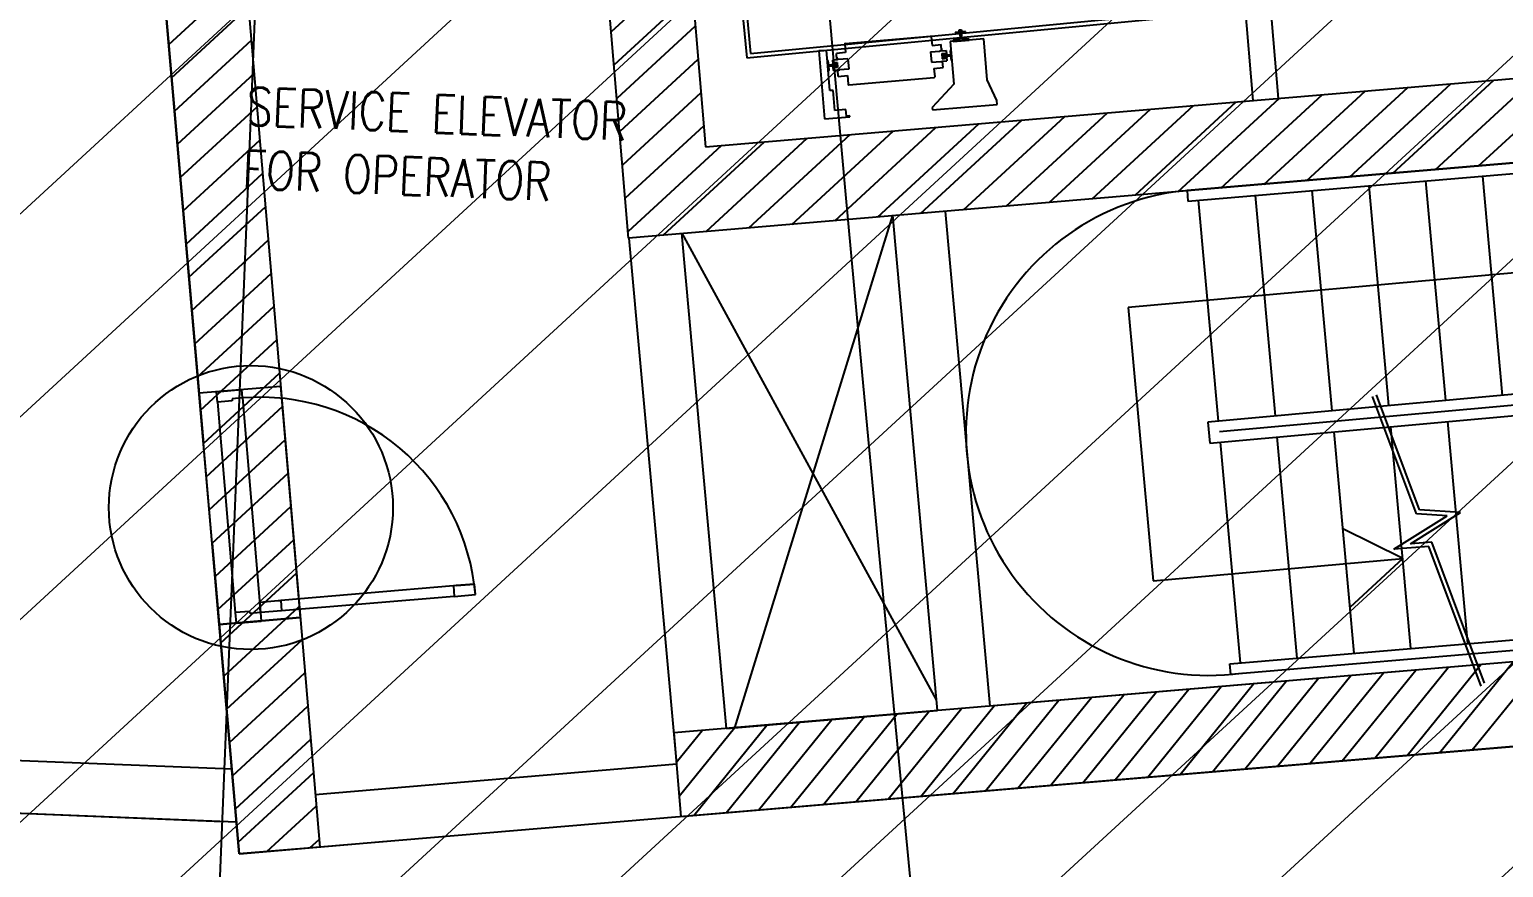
# Model space of a CAD drawing. Extents: x -678889171 to 586587, y -792238163 to 335485.
# Drawn here: x -678785283 to -678778306, y -792105945 to -792101976 of the extents above; entities that cross this region are included whole.
import ezdxf
from ezdxf.enums import TextEntityAlignment as Align

# ---------------------------------------------------------------- set-up
doc = ezdxf.new("R2010")
doc.units = 0
doc.header["$MEASUREMENT"] = 0
for name, color, linetype in [('A-FLOR-PATT', 252, 'Continuous'), ('A-SITE-PATT', 252, 'Continuous'), ('A-WALL', 252, 'Continuous')]:
    doc.layers.add(name, color=color, linetype=linetype)
doc.layers.add('BASEMENT3 LAYOUT$0$HATCH7', color=252, linetype='Continuous', lineweight=15)
doc.styles.add('Ground floor Towers$0$$Bas01-Rname$0$EN-SC', font='swissc.ttf')
doc.styles.add('Ground floor Towers$0$$Bas01-Rname$0$EN-SCL', font='swisscl.ttf')
doc.styles.add('Ground floor Towers$0$04-Ground Floor$0$V2-lower ground$0$LEVEL  FOR LICENSE LOWER GR$0$$LG- LEVEL$0$AR-SR', font='sarb.shx')
doc.styles.add('MOD-E-TEXT', font='romans.shx', dxfattribs={"width": 0.8, "height": 1.8})

# ---------------------------------------------------------------- blocks, each defined once
blk = doc.blocks.new('A$C61C61320')
at = {"layer": 'BASEMENT3 LAYOUT$0$HATCH7'}
h = blk.add_hatch(dxfattribs=at)
h.set_pattern_fill('JIS_WOOD', color=256, scale=1000, style=0)
h.set_pattern_definition([(45, (-95575.72641586163, -175160.5677797335), (-499.9999991609842, 499.9999991609843), [])])
edge = h.paths.add_edge_path()
edge.add_line((-93671.42387769371, -154054.9431899884), (-93352.28011348587, -174711.9075518902))
edge.add_line((-93352.28011348587, -174711.9075518902), (-49398.28305342048, -174321.9428492732))
edge.add_arc((-49194.7644366367, -173977.2776182104), 400.2673467584944, 239.4389137010584, 436.7722825904112)
edge.add_line((-49103.17453308101, -173587.6300358392), (-49353.17453308101, -169321.0603725039))
edge.add_arc((765187.6152318742, -69570.4512780355), 820625.9088071947, 178.5717505264322, 186.9818142228341, ccw=False)
edge.add_line((-55183.34322072996, -49116.28952082794), (-86992.42594180122, -47875.38068783496))
edge.add_line((-86992.42594180116, -47875.38068783496), (-86999.8191618316, -136404.81269691))
edge.add_line((-86999.81916183163, -136404.81269691), (-87007.19406194473, -152784.6622732603))
edge.add_line((-87007.19406194473, -152784.6622732603), (-93671.42387769371, -154054.9431899884))
blk = doc.blocks.new('GR')
at = {"layer": 'A-FLOR-PATT'}
for p, q in [((16455, 89935), (16455, 60105)), ((18265.25206468315, 81963.0416910007), (17691.35270832575, 86526.91570514765)), ((18265.25206468315, 81963.0416910007), (17691.35270832575, 86526.91570514765)), ((16004.51442971031, 86315.78168829816), (16921.65415523658, 79022.32489260119)), ((16542.12227768768, 78974.49487528694), (15607.61674942428, 86266.05980251523)), ((15607.61674942428, 86266.05980251523), (16294.05577417062, 80910.0564765398)), ((18138.13348921196, 86179.94750223751), (18612.2432345984, 82409.63982920474)), ((18138.13348921196, 86179.94750223751), (18612.2432345984, 82409.63982920474)), ((18635.07754113327, 83967.40138916115), (18789.60586292425, 82838.64413601057)), ((18657.20315449432, 83950.60433862045), (18806.40291346495, 82860.76974937164)), ((18144.49671840851, 82937.33804405283), (18501.04860135753, 83293.90168339148)), ((21133.35320502049, 83199.83606035958), (21191.92743193658, 82734.03070762704)), ((21252.50112573327, 83214.12743567224), (21310.98977950604, 82749.00259432345)), ((16053.06454322045, 82790.41261593177), (16403.72691671585, 83141.08655162525)), ((18164.31166776581, 82780.37403705652), (18520.79514708437, 83136.86927050925)), ((18612.2432345984, 82409.63982920474), (24481.06232486121, 83147.6337983721)), ((18612.2432345984, 82409.63982920474), (24234.18707711234, 83116.58994560104)), ((18789.60586292425, 82838.64413601057), (20916.90636635442, 83129.87431488447)), ((18806.40291346495, 82860.76974937164), (20886.99622021298, 83145.6056528611)), ((16073.14714579968, 82633.71627098249), (16423.47347290802, 82984.05414920862)), ((18184.12661712323, 82623.41003006019), (18540.54169281133, 82979.83685762703)), ((19252.70486231766, 82925.99872224384), (19654.81815596861, 82976.43810458608)), ((19658.24658533215, 82973.77390828828), (19663.29052356639, 82933.5625789232)), ((19800.29392986781, 82961.268133141), (19749.11587431222, 82954.84857538836)), ((19762.21501948421, 82956.49167647978), (19838.3728402514, 82966.0445898022)), ((19763.05036614037, 82962.16609784149), (19762.21501948421, 82956.49167647978)), ((19796.33053735818, 82968.19716740175), (19763.05036614037, 82962.16609784149)), ((19819.5440709725, 83005.14565733536), (19770.80306568145, 82999.03179280904)), ((19770.80306568145, 82999.03179280904), (19771.07054725451, 82996.89937382756)), ((19771.07054725451, 82996.89937382756), (19789.65305552169, 82999.23028467824)), ((19788.12458939013, 83011.415536001), (19799.70057814678, 83012.86757882599)), ((19789.65305552169, 82999.23028467824), (19788.12458939013, 83011.415536001)), ((19798.90131925747, 83011.83905001692), (19789.15311819922, 83010.61627711167)), ((19789.15311819922, 83010.61627711167), (19792.36289707557, 82985.02724933389)), ((19792.36289707557, 82985.02724933389), (19794.95491783972, 82979.16389359225)), ((19794.95491783972, 82979.16389359225), (19796.33053735818, 82968.19716740175)), ((19802.1110981337, 82986.25002223912), (19798.90131925747, 83011.83905001692)), ((19799.70057814678, 83012.86757882599), (19801.22904427834, 83000.68232750322)), ((19906.91487894195, 82974.64221179232), (19800.29392986781, 82961.268133141)), ((19801.04754350111, 82979.92812665805), (19802.1110981337, 82986.25002223912)), ((19802.42316301952, 82968.96140046755), (19801.04754350111, 82979.92812665805)), ((19801.22904427834, 83000.68232750322), (19819.81155254558, 83003.0132383539)), ((19836.16187407685, 82971.33689463098), (19802.42316301952, 82968.96140046755)), ((19819.81155254558, 83003.0132383539), (19819.5440709725, 83005.14565733536)), ((19838.3728402514, 82966.0445898022), (19836.16187407685, 82971.33689463098)), ((19931.14106712749, 82781.50597832668), (19906.91487894195, 82974.64221179232)), ((19165.66735809904, 82889.70830765848), (19129.11160413081, 82885.12290926374)), ((19174.76173158194, 82817.2060622881), (19165.66735809904, 82889.70830765848)), ((19250.04066601985, 82922.57029288023), (19255.08460425411, 82882.35896351519)), ((19657.77447458345, 82902.54707892242), (19701.64137934539, 82908.04955699612)), ((19657.77447458345, 82902.54707892242), (19663.88833910977, 82853.80607363142)), ((19663.29052356639, 82933.5625789232), (19705.93890319601, 82938.91221038374)), ((19701.45032107893, 82909.57271341147), (19706.32442160804, 82910.1840998641)), ((19701.64137934539, 82908.04955699612), (19701.45032107893, 82909.57271341147)), ((19709.68364521841, 82909.05834464298), (19705.93890319601, 82938.91221038374)), ((19706.51547987444, 82908.66094344875), (19706.32442160804, 82910.1840998641)), ((19706.51547987444, 82908.66094344875), (19730.88598252005, 82911.71787571194)), ((19708.15517908685, 82921.24359596575), (19709.68364521841, 82909.05834464298)), ((19709.68364521841, 82909.05834464298), (19708.15517908685, 82921.24359596575)), ((19711.09025883677, 82896.85780865888), (19732.41444865156, 82899.53262438915)), ((19711.09025883677, 82896.85780865888), (19714.14719109987, 82872.48730601341)), ((19711.70164528931, 82891.9837081298), (19733.02583510418, 82894.65852386007)), ((19711.70164528931, 82891.9837081298), (19733.02583510418, 82894.65852386007)), ((19711.98135481679, 82891.09052053269), (19715.24821023127, 82889.3644286753)), ((19716.32557039327, 82880.77548838542), (19715.24821023127, 82889.3644286753)), ((19715.25192716623, 82889.33479649332), (19716.32185345826, 82880.80512056738)), ((19730.91825461252, 82889.75279206509), (19715.44298543264, 82887.81164007797)), ((19715.44298543264, 82887.81164007797), (19716.13079519185, 82882.32827698276)), ((19730.88598252005, 82911.71787571194), (19733.02583510418, 82894.65852386007)), ((19737.06819775382, 82890.06007820627), (19730.91825461252, 82889.75279206509)), ((19732.41444865156, 82899.53262438915), (19733.02583510418, 82894.65852386007)), ((19751.90374123929, 82891.92098572146), (19737.06819775382, 82890.06007820627)), ((19737.64137255319, 82885.49060896026), (19752.47691603867, 82887.35151647546)), ((19749.11587431222, 82954.84857538836), (19774.33556548336, 82753.79192856287)), ((19754.0833892399, 82915.24650858936), (19750.61887210947, 82913.26481233456)), ((19750.61887210947, 82913.26481233456), (19751.90374123929, 82891.92098572146)), ((19752.47691603867, 82887.35151647546), (19756.50346671609, 82866.35159474198)), ((19760.35010037935, 82865.2869781661), (19754.0833892399, 82915.24650858936)), ((22067.39057072107, 82440.87100126332), (22528.62237366449, 82902.11801214996)), ((22269.57249028428, 82466.27997755894), (22730.82152428714, 82927.54422007312)), ((16093.22974837877, 82477.0199260331), (16443.22002910011, 82827.02174679196)), ((18203.94156648059, 82466.44602306379), (18560.28823853817, 82822.80444474472)), ((19129.11160413081, 82885.12290926374), (19169.31026339142, 82564.65079947528)), ((19175.47500967548, 82841.12121092387), (19171.62837601225, 82842.18582749972)), ((19171.62837601225, 82842.18582749972), (19177.89508715173, 82792.22629707646)), ((19179.50156035292, 82820.12128919037), (19175.47500967548, 82841.12121092387)), ((19194.33710383837, 82821.9821967056), (19179.50156035292, 82820.12128919037)), ((19180.07473515224, 82815.55181994435), (19194.91027863774, 82817.41272745957)), ((19200.37241201981, 82823.20337669595), (19194.33710383837, 82821.9821967056)), ((19194.91027863774, 82817.41272745957), (19201.06022177905, 82817.72001360073)), ((19219.34913199081, 82847.55286750809), (19194.9786293452, 82844.4959352449)), ((19194.9786293452, 82844.4959352449), (19197.11848192952, 82827.43658339311)), ((19217.83128529166, 82834.98549965247), (19196.50709547685, 82832.31068392217)), ((19196.50709547685, 82832.31068392217), (19197.11848192952, 82827.43658339311)), ((19218.44267174428, 82830.11139912331), (19197.11848192952, 82827.43658339311)), ((19218.44267174428, 82830.11139912331), (19197.11848192952, 82827.43658339311)), ((19215.84768119974, 82825.14452868313), (19200.37241201981, 82823.20337669595)), ((19201.06022177905, 82817.72001360073), (19216.5354909589, 82819.66116558787)), ((19255.08460425411, 82882.35896351519), (19212.43622462446, 82877.00933205464)), ((19216.1809666468, 82847.15546631385), (19212.43622462446, 82877.00933205464)), ((19214.65250051524, 82859.34071763665), (19216.1809666468, 82847.15546631385)), ((19216.1809666468, 82847.15546631385), (19214.65250051524, 82859.34071763665)), ((19218.39223213653, 82829.17679902205), (19215.6529059983, 82826.69731728037)), ((19216.73026616027, 82818.10837699055), (19215.6529059983, 82826.69731728037)), ((19215.65662293329, 82826.66768509844), (19216.72654922542, 82818.1380091725)), ((19216.5354909589, 82819.66116558787), (19215.84768119974, 82825.14452868313)), ((19219.99712157472, 82816.38228513316), (19216.73026616027, 82818.10837699055)), ((19217.83128529166, 82834.98549965247), (19220.88821755476, 82810.61499700695)), ((19224.03217425337, 82849.6874103761), (19219.15807372429, 82849.07602392344)), ((19219.34913199081, 82847.55286750809), (19219.15807372429, 82849.07602392344)), ((19224.22323251983, 82848.16425396073), (19224.03217425337, 82849.6874103761)), ((19268.0901372818, 82853.66673203441), (19224.22323251983, 82848.16425396073)), ((19268.0901372818, 82853.66673203441), (19274.20400180811, 82804.92572674339)), ((19663.88833910977, 82853.80607363142), (19707.7552438717, 82859.30855170512)), ((19676.89387213745, 82825.11384215069), (19719.54225176708, 82830.46347361119)), ((19676.89387213745, 82825.11384215069), (19681.9378103717, 82784.90251278557)), ((19707.7552438717, 82859.30855170512), (19707.9463021382, 82857.78539528976)), ((19707.9463021382, 82857.78539528976), (19712.82040266725, 82858.39678174238)), ((19712.62934440082, 82859.91993815773), (19736.99984704639, 82862.97687042093)), ((19712.62934440082, 82859.91993815773), (19712.82040266725, 82858.39678174238)), ((19713.53580464725, 82877.3614065425), (19734.85999446209, 82880.03622227276)), ((19713.53580464725, 82877.3614065425), (19734.85999446209, 82880.03622227276)), ((19713.58624425495, 82878.2960066438), (19716.32557039327, 82880.77548838542)), ((19714.14719109987, 82872.48730601341), (19735.47138091471, 82875.16212174369)), ((19719.54225176708, 82830.46347361119), (19715.7975097447, 82860.31733935197)), ((19717.32597587632, 82848.13208802922), (19715.7975097447, 82860.31733935197)), ((19716.13079519185, 82882.32827698276), (19731.60606437176, 82884.26942896984)), ((19731.60606437176, 82884.26942896984), (19737.64137255319, 82885.49060896026)), ((19734.85999446209, 82880.03622227276), (19736.99984704639, 82862.97687042093)), ((19734.85999446209, 82880.03622227276), (19735.47138091471, 82875.16212174369)), ((19756.50346671609, 82866.35159474198), (19760.35010037935, 82865.2869781661)), ((21460.84481203137, 82364.64407237657), (21922.02492179687, 82825.83938838082)), ((21663.02673159464, 82390.05304867215), (22124.22407241946, 82851.26559630389)), ((21865.20865115782, 82415.46202496777), (22326.42322304196, 82876.69180422695)), ((24533.28259024167, 82750.76909703226), (18265.25206468315, 81963.0416910007)), ((24533.28259024167, 82750.76909703226), (18265.25206468315, 81963.0416910007)), ((19189.51142975174, 82699.61838702353), (19174.76173158194, 82817.2060622881)), ((19177.89508715173, 82792.22629707646), (19181.35960428209, 82794.20799333125)), ((19181.35960428209, 82794.20799333125), (19180.07473515224, 82815.55181994435)), ((19220.2768311022, 82815.489097536), (19198.95264128733, 82812.81428180577)), ((19220.2768311022, 82815.489097536), (19198.95264128733, 82812.81428180577)), ((19198.95264128733, 82812.81428180577), (19201.09249387155, 82795.7549299539)), ((19198.95264128733, 82812.81428180577), (19199.56402773995, 82807.94018127664)), ((19220.88821755476, 82810.61499700695), (19199.56402773995, 82807.94018127664)), ((19225.46299651709, 82798.81186221709), (19201.09249387155, 82795.7549299539)), ((19226.03957319555, 82768.5605952821), (19222.29483117315, 82798.41446102285)), ((19223.82329730471, 82786.22920970013), (19222.29483117315, 82798.41446102285)), ((19225.46299651709, 82798.81186221709), (19225.6540547835, 82797.2887058017)), ((19230.52815531261, 82797.90009225438), (19225.6540547835, 82797.2887058017)), ((19226.03957319555, 82768.5605952821), (19268.6879528252, 82773.91022674264)), ((19274.20400180811, 82804.92572674339), (19230.33709704621, 82799.42324866971)), ((19230.33709704621, 82799.42324866971), (19230.52815531261, 82797.90009225438)), ((19268.6879528252, 82773.91022674264), (19273.73189105941, 82733.69889737756)), ((19277.16032042307, 82731.03470107981), (19679.27361407393, 82781.474083422)), ((19774.33556548336, 82753.79192856287), (19676.74530990455, 82638.82172409321)), ((19980.30666668135, 82685.56305330871), (19931.14106712749, 82781.50597832668)), ((20854.29905334162, 82288.41714348982), (21315.42746992919, 82749.56076461167)), ((21056.48097290486, 82313.82611978537), (21517.62662055172, 82774.98697253468)), ((21258.6628924681, 82339.23509608093), (21719.82577117428, 82800.41318045769)), ((19204.13373133901, 82701.45254638142), (19189.51142975174, 82699.61838702353)), ((19216.05576716538, 82606.40758606391), (19204.13373133901, 82701.45254638142)), ((19982.67578918526, 82666.67591375843), (19980.30666668135, 82685.56305330871)), ((20449.93521421513, 82237.5991908985), (20911.02916868404, 82698.70834876542)), ((20652.1171337784, 82263.00816719414), (21113.22831930663, 82724.13455668854)), ((16113.31235095797, 82320.32358108374), (16462.96658529225, 82669.98934437527)), ((18223.75651583794, 82309.48201606752), (18580.03478426507, 82665.77203186252)), ((19268.45234785325, 82612.97999042974), (19216.05576716538, 82606.40758606391)), ((19272.27351318215, 82582.51686212287), (19268.45234785325, 82612.97999042974)), ((19676.74530990455, 82638.82172409321), (19678.04450611644, 82628.46426046889)), ((19678.04450611644, 82628.46426046889), (19982.67578918526, 82666.67591375843)), ((19843.38945552544, 82161.37226201178), (20304.43171681638, 82622.4297249963)), ((20045.57137508865, 82186.78123830739), (20506.63086743894, 82647.85593291937)), ((20247.75329465192, 82212.190214603), (20708.8300180615, 82673.2821408424)), ((23407.93494664792, 82611.58794331881), (20897.37720291335, 82295.4074425351)), ((19169.31026339142, 82564.65079947528), (19288.11646378823, 82579.55334425821)), ((19236.84369683574, 82085.14533312502), (19697.83426494873, 82546.1511012271)), ((19287.50507733561, 82584.42744478733), (19272.27351318215, 82582.51686212287)), ((19288.11646378823, 82579.55334425821), (19287.50507733561, 82584.42744478733)), ((19439.02561639898, 82110.55430942058), (19900.03341557126, 82571.57730915013)), ((19641.20753596225, 82135.96328571622), (20102.23256619385, 82597.00351707323)), ((20903.6248323936, 82245.79930685284), (23414.18257612835, 82561.97980763651)), ((16133.39495353715, 82163.62723613443), (16482.71314148442, 82512.95694195866)), ((18243.57146519533, 82152.51800907118), (18599.78132999199, 82508.7396189803)), ((18630.29793814605, 82008.91840423827), (19091.23681308105, 82469.87247745792)), ((18832.47985770923, 82034.32738053382), (19293.43596370358, 82495.29868538096)), ((19034.66177727247, 82059.73635682938), (19495.63511432617, 82520.72489330402)), ((18263.38641455269, 81995.55400207487), (18686.83851183596, 82419.02006161181)), ((18428.11601858278, 81983.5094279426), (18889.03766245849, 82444.44626953482)), ((16153.47755611636, 82006.93089118507), (16502.45969767656, 82355.92453954197)), ((20897.37720291335, 82295.4074425351), (20903.6248323936, 82245.79930685284)), ((16173.5601586955, 81850.23454623573), (16522.2062538687, 82198.89213712534)), ((19508.4720843239, 82122.09447451645), (19815.31993375613, 79786.78811641962)), ((19756.87601659226, 82150.59566467197), (20063.35820017285, 79817.98970841768)), ((23425.66134805965, 82095.4818717829), (20641.43969521267, 81731.15952036662)), ((16193.64276127468, 81693.5382012864), (16541.95281006084, 82041.8597347087)), ((18822.97298252594, 79661.95735889132), (18516.24018560101, 81997.13244987682)), ((18593.9944912545, 79485.57042235855), (18268.51673925493, 81963.45197515958)), ((16213.72536385388, 81536.8418563371), (16561.69936625296, 81884.82733229204)), ((16233.80796643306, 81380.14551138773), (16581.4459224451, 81727.79492987538)), ((20641.43969521267, 81731.15952036662), (20812.39857720027, 80442.44761008429)), ((16253.8905690122, 81223.44916643837), (16601.19247863715, 81570.76252745866)), ((23549.49601375547, 81534.2186195058), (21040.71690085701, 81204.47976984136)), ((21053.7444355976, 81105.33198449755), (23562.52354849644, 81435.07083416199)), ((21097.09832585586, 81161.46018239995), (23506.52177457033, 81477.55361950342)), ((16273.9731715915, 81066.75282148912), (16620.93903482935, 81413.73012504203)), ((22045.07079438564, 80809.98102896618), (21814.24028457887, 81357.04665777666)), ((22058.47536581791, 80829.65880779234), (21832.66711904959, 81364.82173149905)), ((16294.05577417059, 80910.05647653976), (16640.68559102147, 81256.69772262542)), ((16263.55369462298, 81148.05174431567), (16648.26434884773, 81196.42845150764)), ((16263.55369462298, 81148.05174431569), (16648.26434884773, 81196.42845150764)), ((16403.50545112972, 80056.06535324), (16263.55369462298, 81148.05174431569)), ((16346.64589348547, 81157.50395375471), (16465.72189111325, 81172.36688714339)), ((16352.83878239742, 81107.8889547431), (16346.64589348547, 81157.50395375471)), ((16470.67620224281, 81132.6748879341), (16465.72189111325, 81172.36688714339)), ((16648.26434884773, 81196.42845150764), (16785.50664356484, 80105.02359878765)), ((21040.71690085701, 81204.47976984136), (21053.7444355976, 81105.33198449755)), ((16314.13837674979, 80753.3601315904), (16660.43214721364, 81099.66532020876)), ((16422.29978101358, 81116.55899921982), (16352.83878239742, 81107.8889547431)), ((16352.83878239742, 81107.8889547431), (16476.69656063646, 80115.58897451077)), ((16470.67620224281, 81132.6748879341), (16421.06120323119, 81126.48199902214)), ((16421.06120323119, 81126.48199902214), (16422.29978101358, 81116.55899921982)), ((16470.67620224281, 81132.6748879341), (16597.01113604663, 80120.52890809711)), ((16334.22097932897, 80596.66378664103), (16680.17870340581, 80942.6329177921)), ((21944.86998453401, 80638.8886642628), (22189.87179431025, 80806.4355260709)), ((22022.35049227307, 80667.64502303377), (22252.32078354902, 80824.91243525234)), ((22189.87179431025, 80806.4355260709), (22045.07079438564, 80809.98102896618)), ((22252.32078354902, 80824.91243525234), (22058.47536581791, 80829.65880779234)), ((16354.30358190811, 80439.96744169173), (16699.92525959789, 80785.60051537547)), ((21988.02522635365, 80596.28129095136), (21698.86665056768, 80725.10471062332)), ((22109.52151954121, 80657.23355847776), (21944.86998453401, 80638.8886642628)), ((22122.14449149093, 80678.76371900496), (22022.35049227307, 80667.64502303377)), ((22383.80212257696, 80007.19171307405), (22109.52151954121, 80657.23355847776)), ((22399.11892755872, 80022.33752058478), (22122.14449149093, 80678.76371900496)), ((16374.38618448732, 80283.27109674236), (16719.67181579003, 80628.5681129588)), ((20812.39857720027, 80442.44761008429), (21988.02522635365, 80596.28129095136)), ((21988.02522635355, 80596.2812909515), (21747.37305890026, 80354.40938584742)), ((26050.57273711936, 80571.14214689191), (18573.98296610746, 79630.63604296651)), ((25932.20670285111, 80556.25247377405), (20063.35820017285, 79817.98970841768)), ((16394.46878706649, 80126.57475179306), (16739.41837198214, 80471.53571054214)), ((16921.45742575508, 79023.8893630236), (28347.89762720868, 80455.35188554293)), ((16354.30358190817, 80439.96744169178), (16542.12227768768, 78974.49487528694)), ((21190.6963080737, 80064.57475854333), (23701.25405181979, 80380.7552593285)), ((16414.5513896457, 79969.8784068437), (16759.16492817432, 80314.50330812545)), ((23707.5017168286, 80331.14712812069), (21196.94397308263, 80014.9666273355)), ((17503.73422894844, 80284.09306308866), (16690.04824515791, 80182.52968493263)), ((17602.96422697167, 80296.47884091255), (17503.73422894844, 80284.09306308864)), ((17503.73422894844, 80284.09306308864), (17509.9271178604, 80234.47806407703)), ((17509.9271178604, 80234.47806407703), (17609.15711588362, 80246.86384190094)), ((17602.96422697167, 80296.47884091255), (17516.63412869146, 80285.70321420576)), ((17516.63412869146, 80285.70321420576), (17602.96422697167, 80296.47884091255)), ((17609.15711588362, 80246.86384190094), (17602.96422697167, 80296.47884091255)), ((16590.81824713468, 80170.14390710872), (16677.14834541489, 80180.91953381553)), ((16597.01113604663, 80120.52890809711), (16590.81824713468, 80170.14390710872)), ((16677.14834541489, 80180.91953381553), (16690.04824515791, 80182.52968493263)), ((16690.04824515791, 80182.52968493263), (16696.24113406986, 80132.91468592102)), ((17509.9271178604, 80234.47806407705), (16696.24113406986, 80132.91468592102)), ((18623.85136178418, 79236.47111241403), (26103.03345997064, 80173.3545534627)), ((16403.3891280956, 80056.97297436178), (16785.50664356486, 80105.02359878764)), ((16785.50664356484, 80105.02359878765), (16403.50545112972, 80056.06535324)), ((16434.63399222487, 79813.18206189439), (16778.91148436646, 80157.47090570885)), ((16546.15755925262, 80124.25901898749), (16476.69656063646, 80115.58897451077)), ((16476.69656063646, 80115.58897451077), (16482.88944954841, 80065.97397549915)), ((16547.39613703502, 80114.33601918517), (16546.15755925262, 80124.25901898749)), ((16597.01113604663, 80120.52890809711), (16547.39613703502, 80114.33601918517)), ((16696.24113406986, 80132.91468592102), (16597.01113604663, 80120.52890809711)), ((16597.01113604663, 80120.52890809711), (16601.96544717619, 80080.83690888782)), ((22046.84031163507, 79665.25351454133), (22377.56698033585, 80109.10204039821)), ((22199.68970188674, 79684.40026893522), (22530.48272177257, 80128.33784075805)), ((22352.5390921384, 79703.5470233291), (22683.39846320929, 80147.57364111787)), ((16482.88944954841, 80065.97397549915), (16601.96544717619, 80080.83690888782)), ((21196.94397308263, 80014.9666273355), (21190.6963080737, 80064.57475854333)), ((21435.44275062842, 79588.66649696576), (21765.90401458898, 80032.1588389589)), ((21588.29214088008, 79607.81325135965), (21918.8197560257, 80051.39463931874)), ((21741.14153113175, 79626.96000575353), (22071.73549746242, 80070.63043967856)), ((21893.99092138341, 79646.10676014744), (22224.65123889914, 80089.86624003839)), ((16454.71659480399, 79656.485716945), (16798.65804055851, 80000.43850329213)), ((20976.89457987343, 79531.22623378408), (21307.15679027884, 79974.45143787943)), ((21129.74397012509, 79550.37298817797), (21460.07253171555, 79993.68723823925)), ((21282.59336037676, 79569.51974257185), (21612.98827315227, 80012.92303859907)), ((20365.49701886678, 79454.63921620851), (20695.49382453197, 79897.50823644012)), ((20518.34640911844, 79473.7859706024), (20848.40956596868, 79916.74403679994)), ((20671.1957993701, 79492.9327249963), (21001.3253074054, 79935.97983715977)), ((20824.04518962177, 79512.07947939019), (21154.24104884212, 79955.21563751959)), ((16474.79919738322, 79499.78937199566), (16818.40459675071, 79843.40610087547)), ((19754.09945786012, 79378.05219863294), (20083.8308587851, 79820.5650350008)), ((19906.94884811178, 79397.19895302683), (20236.74660022181, 79839.80083536063)), ((20059.79823836345, 79416.34570742073), (20389.66234165853, 79859.03663572046)), ((20212.64762861512, 79435.49246181462), (20542.57808309525, 79878.27243608028)), ((18822.97298252594, 79661.95735889132), (19815.31993375613, 79786.78811641962)), ((19295.55128710513, 79320.61193545126), (19625.08363447494, 79762.85763392132)), ((19448.4006773568, 79339.75868984516), (19777.99937591166, 79782.09343428115)), ((19601.25006760846, 79358.90544423905), (19930.91511734838, 79801.32923464097)), ((16494.8817999624, 79343.09302704636), (16838.1511529428, 79686.3736984588)), ((18684.15372609848, 79244.02491787571), (19013.42066872807, 79685.91443248201)), ((18837.00311635015, 79263.1716722696), (19166.3364101648, 79705.15023284184)), ((18989.8525066018, 79282.31842666348), (19319.25215160151, 79724.38603320166)), ((19142.70189685346, 79301.46518105737), (19472.16789303823, 79743.62183356148)), ((18573.98296610746, 79630.63604296651), (18623.85136178418, 79236.47111241403)), ((18591.55766097289, 79491.72384643224), (18707.58918585464, 79647.44283176235)), ((18611.67234950273, 79332.73527862573), (18860.50492729136, 79666.67863212219)), ((16514.96440254163, 79186.39668209705), (16857.897709135, 79529.34129604217)), ((16890.38156939395, 79271.01682839327), (18593.9944912545, 79485.57042235855)), ((16491.86143825347, 79373.88854910672), (3991.264807518215, 79373.80939051462)), ((16535.04700512078, 79029.70033714769), (16877.64426532714, 79372.30889362557)), ((16673.12789760795, 78991.00617279921), (16897.39082151925, 79215.27649120888)), ((-53845, 79125), (16455, 79125)), ((16524.06419503003, 79124.04552268723), (8229.654422356078, 79123.8362296249)), ((16543.14941891535, 78975.31147124076), (17236.95106127475, 79062.68908733949)), ((16875.39337392102, 79016.49870859974), (16917.13737771139, 79058.24408879224)), ((16921.65415523658, 79022.32489260119), (16542.12227768768, 78974.49487528694))]:
    blk.add_line(p, q, dxfattribs=at)
at = {"layer": 'A-FLOR-PATT', "ltscale": 100}
for p, q in [((22429.13166497542, 81386.96466252231), (22293.28890166424, 82420.81407496148)), ((21893.73631246098, 81316.59551493727), (21757.51337130075, 82353.33832144785)), ((22161.43398871817, 81351.78008872982), (22025.40113648267, 82387.0761982047)), ((21358.34095994681, 81246.22636735231), (21221.73784093709, 82285.86256793421)), ((21626.03863620375, 81281.41094114474), (21489.62560611889, 82319.60044469102)), ((21090.64328368926, 81211.04179355972), (20953.85565832644, 82252.08220427888)), ((19508.4720843239, 82122.09447451645), (18860.50492729136, 79666.67863212219)), ((18516.24018560101, 81997.13244987682), (19808.7154620896, 79837.05232632958)), ((22044.12326179085, 80172.05564094169), (21906.76384720179, 81217.44772959348)), ((22312.01102697273, 80205.79351769853), (22174.46152345893, 81252.632303386)), ((21508.34773142722, 80104.57988742804), (21371.36849468741, 81147.07858200847)), ((21776.23549660915, 80138.31776418487), (21639.06617094454, 81182.26315580097)), ((21240.45996624546, 80070.84201067121), (21103.67081843028, 81111.89400821597))]:
    blk.add_line(p, q, dxfattribs=at)
at = {"layer": 'A-FLOR-PATT'}
blk.add_circle((16530.85216504429, 80615.81811292842), 672.1761641691132, dxfattribs=at)
for centre, radius, start, end in [((632160.654919429, 163506.251165366), 618245.8226879981, 171.0764646735087, 189.9103746877842), ((632160.654919429, 163506.251165366), 613595.8226879981, 171.0737824436527, 189.9862451256833), ((19655.2002725015, 82973.39179175539), 3.070184832730834, 7.149597531463376, 97.14959753099784), ((19253.08697885053, 82922.95240941313), 3.070184832730834, 97.14959753099784, 187.1495975314633), ((19714.43250050694, 82890.93384524362), 2.456147866184668, 152.9207312026648, 176.3426746556256), ((19713.40397169787, 82891.73310413297), 1.228073933092334, 165.125284693341, 180.3722055124455), ((19216.05572140633, 82828.4195804619), 2.456147866184668, 17.95652040414903, 41.37846385724242), ((19216.85498029567, 82829.44810927098), 1.228073933092334, 13.92698954834507, 29.17391036770391), ((19715.92275498523, 82879.05322520396), 2.456147866184668, 197.956520404149, 221.3784638572424), ((19217.5459758846, 82816.53896042223), 2.456147866184668, 332.9207312026649, 356.3426746556256), ((19678.89149754102, 82784.52039625267), 3.070184832730834, 277.1495975309978, 7.149597531463376), ((19276.77820389007, 82734.08101391046), 3.070184832730834, 187.1495975314633, 277.1495975309978), ((21047.23041911901, 81154.90777304102), 1149.992380593635, 94.91094470580747, 279.9243663644417), ((16597.01113604663, 80120.52890809711), 1019.999999999704, 7.114798707719969, 97.114798707901)]:
    blk.add_arc(centre, radius, start, end, dxfattribs=at)
at = {"layer": 'A-FLOR-PATT', "style": 'MOD-E-TEXT', "width": 0.8}
for s, p in [('SERVICE ELEVATOR', (16434.42751918155, 82424.59728672978)), ('FOR OPERATOR', (16427.5703763244, 82124.59728672978))]:
    blk.add_text(s, height=180, dxfattribs=at).set_placement(p)
at = {"layer": 'A-FLOR-PATT', "style": 'Ground floor Towers$0$04-Ground Floor$0$V2-lower ground$0$LEVEL  FOR LICENSE LOWER GR$0$$LG- LEVEL$0$AR-SR', "flags": 12}
for tag, p in [('L', (30296.07288644527, 72859.53473235783)), ('P', (30237.50458115668, 72203.99769414036))]:
    blk.add_attdef(tag, text='', height=500, dxfattribs=at).set_placement(p, align=Align.RIGHT)
at = {"layer": 'A-FLOR-PATT'}
for tag, p, height, style in [('N', (85492.25876324323, 56633.4995742733), 250, 'Ground floor Towers$0$$Bas01-Rname$0$EN-SC'), ('N', (89389.48149106537, 56633.4995742733), 250, 'Ground floor Towers$0$$Bas01-Rname$0$EN-SC'), ('N', (94597.61363499537, 56633.4995742733), 250, 'Ground floor Towers$0$$Bas01-Rname$0$EN-SC'), ('AN', (85922.66280553787, 56313.08159666645), 200, 'Ground floor Towers$0$$Bas01-Rname$0$EN-SCL'), ('AN', (89819.88553336001, 56313.08159666645), 200, 'Ground floor Towers$0$$Bas01-Rname$0$EN-SCL'), ('AN', (95028.01767729002, 56313.08159666645), 200, 'Ground floor Towers$0$$Bas01-Rname$0$EN-SCL'), ('SN', (85299.47460008037, 56025.08594095582), 200, 'Ground floor Towers$0$$Bas01-Rname$0$EN-SCL'), ('F', (85927.04975899268, 56008.67972904726), 200, 'Ground floor Towers$0$$Bas01-Rname$0$EN-SCL'), ('SN', (89196.69732790251, 56025.08594095582), 200, 'Ground floor Towers$0$$Bas01-Rname$0$EN-SCL'), ('F', (89824.27248681482, 56008.67972904726), 200, 'Ground floor Towers$0$$Bas01-Rname$0$EN-SCL'), ('SN', (94404.82947183252, 56025.08594095582), 200, 'Ground floor Towers$0$$Bas01-Rname$0$EN-SCL'), ('F', (95032.40463074483, 56008.67972904726), 200, 'Ground floor Towers$0$$Bas01-Rname$0$EN-SCL')]:
    blk.add_attdef(tag, p, '', height=height, dxfattribs=dict(at, style=style))
at = {"layer": 'A-FLOR-PATT', "style": 'Ground floor Towers$0$$Bas01-Rname$0$EN-SCL', "width": 0.8}
for p in [(85305.16036184286, 56295.1433535593), (89202.383089665, 56295.1433535593), (94410.51523359501, 56295.1433535593)]:
    blk.add_attdef('FN', p, '', height=250, dxfattribs=at)

msp = doc.modelspace()

# ---------------------------------------------------------------- block references
at = {"layer": 'A-SITE-PATT', "rotation": 357.6731745000001}
msp.add_blockref('A$C61C61320', (-678706236.4347705, -791940527.995869, -212772), dxfattribs=at)

# ---------------------------------------------------------------- next in the draw order: block references
at = {"layer": 'A-WALL', "rotation": 357.6731745000001}
msp.add_blockref('GR', (-678804025.0995113, -792184118.4910543, -212772), dxfattribs=at)

doc.saveas('drawing.dxf')
